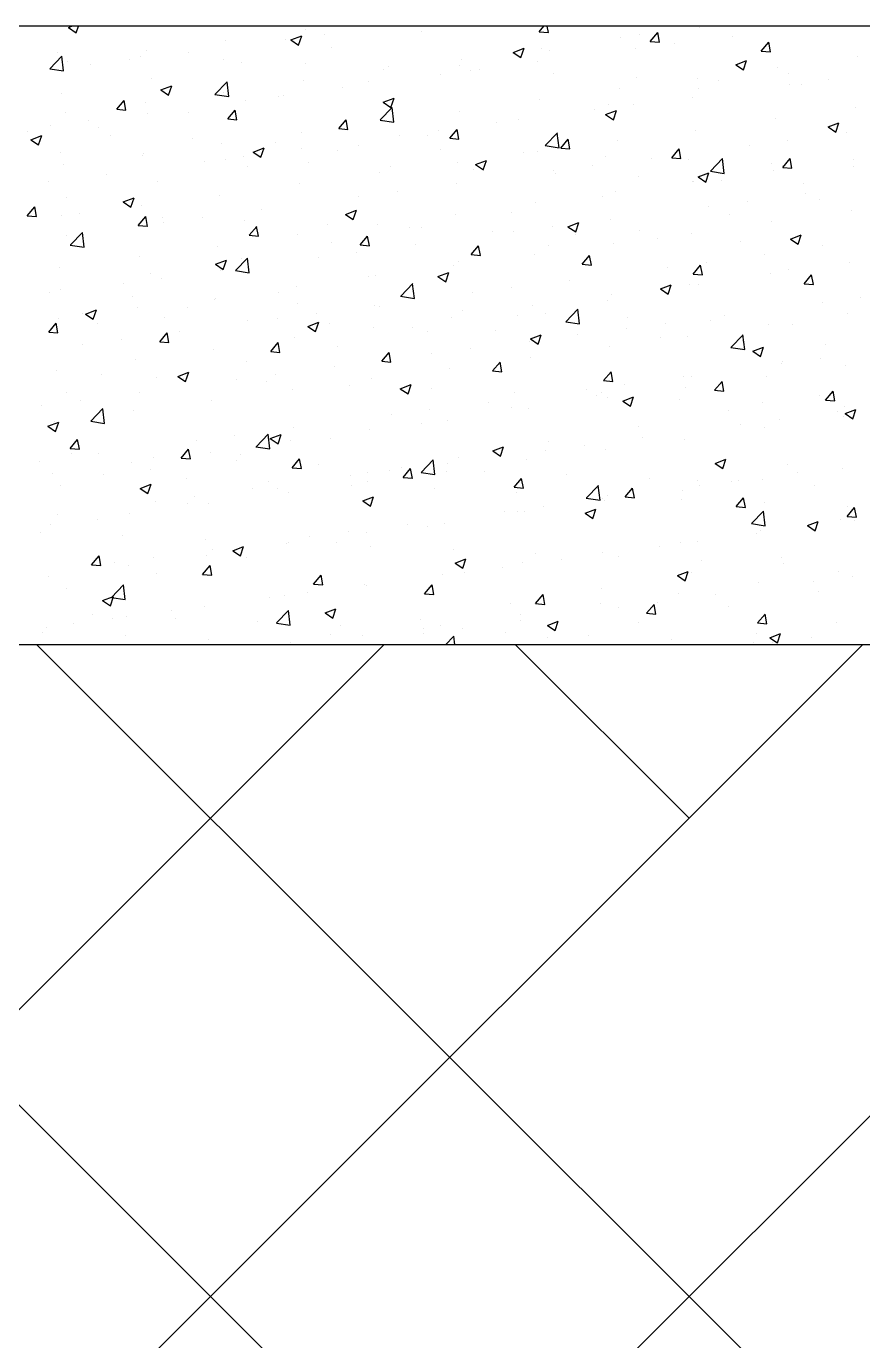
# Model space of a CAD drawing. Header units: millimetres. Extents: x 331487 to 517269, y 198509 to 399936.
# Drawn here: x 405187 to 405728, y 399086 to 399936 of the extents above; entities that cross this region are included whole.
import ezdxf

# ---------------------------------------------------------------- set-up
doc = ezdxf.new("R2010")
doc.units = ezdxf.units.MM
doc.header["$MEASUREMENT"] = 0
doc.linetypes.add('DASHED', pattern=[0.75, 0.5, -0.25])
doc.layers.add('9th_Sunk', color=251, linetype='DASHED', lineweight=5)
doc.layers.add('COLUMN', color=6, linetype='Continuous')

msp = doc.modelspace()

# ---------------------------------------------------------------- linework, layer by layer
at = {"layer": '9th_Sunk', "linetype": 'Continuous'}
for p, q in [((403759.68, 397258.83), (406037.33, 399536.48)), ((404223.72, 398032.23), (405727.97, 399536.48)), ((404687.76, 398805.62), (405418.61, 399536.48)), ((406543.92, 397877.55), (404884.99, 399536.48)), ((406079.88, 398650.95), (405194.35, 399536.48)), ((405615.84, 399424.34), (405503.71, 399536.48))]:
    msp.add_line(p, q, dxfattribs=at)
at = {"layer": 'COLUMN'}
for p, q in [((420345.71, 399936.48), (392220.13, 399936.48)), ((420350.13, 399536.48), (392620.13, 399536.48))]:
    msp.add_line(p, q, dxfattribs=at)
at = {"layer": 'COLUMN', "color": 2, "linetype": 'Continuous'}
for p, q in [((405214.77, 399935.62), (405216.99, 399936.48)), ((405214.77, 399935.62), (405219.74, 399932.27)), ((405219.74, 399932.27), (405221.15, 399936.48)), ((405367.87, 399934.65), (405367.87, 399934.65)), ((405418.2, 399936.34), (405418.2, 399936.34)), ((405443.19, 399932.98), (405443.19, 399932.98)), ((405518.96, 399932.96), (405521.92, 399936.48)), ((405518.96, 399932.96), (405524.94, 399932.44)), ((405524.94, 399932.43), (405524.19, 399936.48)), ((405590.69, 399926.68), (405595.51, 399932.43)), ((405596.66, 399926.15), (405595.51, 399932.42)), ((405622.31, 399935.75), (405622.31, 399935.75)), ((405315.94, 399927.15), (405315.94, 399927.15)), ((405355.29, 399928.06), (405355.29, 399928.06)), ((405358.48, 399927.62), (405365.48, 399930.3)), ((405358.48, 399927.62), (405363.46, 399924.26)), ((405363.45, 399924.26), (405365.48, 399930.3)), ((405380.33, 399931.36), (405380.33, 399931.36)), ((405571.8, 399929.34), (405571.8, 399929.34)), ((405583.79, 399931.05), (405583.79, 399931.05)), ((405590.69, 399926.68), (405596.67, 399926.16)), ((405606.14, 399925.11), (405606.14, 399925.11)), ((405644.02, 399930.09), (405644.02, 399930.09)), ((405662.42, 399920.41), (405667.24, 399926.15)), ((405668.39, 399919.88), (405667.23, 399926.15)), ((405202.71, 399908.99), (405210.5, 399917.11)), ((405207.89, 399919.41), (405207.89, 399919.41)), ((405211.57, 399907.58), (405210.47, 399917.08)), ((405254.26, 399914.76), (405254.26, 399914.76)), ((405261.27, 399917.15), (405261.27, 399917.15)), ((405265.43, 399920.75), (405265.43, 399920.75)), ((405292.14, 399919.74), (405292.14, 399919.74)), ((405314.65, 399914.9), (405314.65, 399914.9)), ((405384.87, 399922.97), (405384.87, 399922.97)), ((405468.51, 399914.81), (405468.51, 399914.81)), ((405502.19, 399919.61), (405509.2, 399922.3)), ((405502.2, 399919.61), (405507.17, 399916.25)), ((405507.17, 399916.25), (405509.19, 399922.29)), ((405520.45, 399922.3), (405520.45, 399922.3)), ((405525.47, 399921.04), (405525.47, 399921.04)), ((405581.11, 399921.81), (405581.11, 399921.81)), ((405662.42, 399920.41), (405668.39, 399919.88)), ((405724.37, 399917), (405724.37, 399917)), ((405202.68, 399908.96), (405211.57, 399907.58)), ((405214.08, 399913.71), (405214.08, 399913.71)), ((405229.23, 399911.46), (405229.23, 399911.46)), ((405326.55, 399912.96), (405326.55, 399912.96)), ((405368.04, 399912.64), (405368.04, 399912.64)), ((405418, 399908.4), (405418, 399908.4)), ((405421.42, 399910.39), (405421.42, 399910.39)), ((405467.15, 399911.02), (405467.15, 399911.02)), ((405474.8, 399908.13), (405474.8, 399908.13)), ((405480.08, 399908.51), (405480.08, 399908.51)), ((405517.95, 399913.5), (405517.95, 399913.5)), ((405645.91, 399911.6), (405652.91, 399914.29)), ((405645.91, 399911.6), (405650.88, 399908.24)), ((405650.88, 399908.24), (405652.91, 399914.29)), ((405673.03, 399909.95), (405673.03, 399909.95)), ((405268.24, 399902.95), (405268.24, 399902.95)), ((405274.46, 399895.36), (405281.46, 399898.05)), ((405279.43, 399892.01), (405281.46, 399898.05)), ((405309.43, 399892.44), (405317.22, 399900.56)), ((405318.29, 399891.03), (405317.19, 399900.53)), ((405366.66, 399901.36), (405366.66, 399901.36)), ((405408.83, 399901.01), (405408.83, 399901.01)), ((405455.05, 399905.21), (405455.05, 399905.21)), ((405528.18, 399905.88), (405528.18, 399905.88)), ((405581.57, 399903.62), (405581.57, 399903.62)), ((405621.09, 399902.46), (405621.09, 399902.46)), ((405634.95, 399901.37), (405634.95, 399901.37)), ((405680.3, 399906.06), (405680.3, 399906.06)), ((405680.86, 399898.97), (405680.86, 399898.97)), ((405688.33, 399899.11), (405688.33, 399899.11)), ((405705.9, 399902.26), (405705.9, 399902.26)), ((405209.92, 399892.94), (405209.92, 399892.94)), ((405274.46, 399895.36), (405279.43, 399892.01)), ((405309.4, 399892.41), (405318.29, 399891.03)), ((405314.72, 399893.87), (405314.72, 399893.87)), ((405350.52, 399891), (405350.52, 399891)), ((405354.02, 399891.91), (405354.02, 399891.91)), ((405391.89, 399896.9), (405391.89, 399896.9)), ((405418.17, 399887.35), (405425.17, 399890.04)), ((405423.14, 399884), (405425.17, 399890.04)), ((405570.58, 399896.05), (405570.58, 399896.05)), ((405617.71, 399890.65), (405617.71, 399890.65)), ((405621.98, 399896.05), (405621.98, 399896.05)), ((405245.93, 399882.84), (405250.76, 399888.58)), ((405245.93, 399882.84), (405251.91, 399882.32)), ((405251.91, 399882.31), (405250.75, 399888.58)), ((405264.21, 399887.46), (405264.21, 399887.46)), ((405292.2, 399880.99), (405292.2, 399880.99)), ((405317.66, 399876.56), (405322.48, 399882.31)), ((405323.64, 399876.04), (405322.48, 399882.3)), ((405328.98, 399888.62), (405328.98, 399888.62)), ((405416.16, 399875.89), (405423.95, 399884.01)), ((405418.17, 399887.35), (405423.15, 399884)), ((405425.02, 399874.48), (405423.91, 399883.97)), ((405467.3, 399881.52), (405467.3, 399881.52)), ((405519.24, 399889.01), (405519.24, 399889.01)), ((405554.8, 399882.37), (405554.8, 399882.37)), ((405561.89, 399879.35), (405568.89, 399882.03)), ((405563.66, 399886.04), (405563.66, 399886.04)), ((405566.86, 399875.99), (405568.88, 399882.03)), ((405579.84, 399885.67), (405579.84, 399885.67)), ((405723.16, 399883.71), (405723.16, 399883.71)), ((405212.87, 399880.42), (405212.87, 399880.42)), ((405227.96, 399875.32), (405227.96, 399875.32)), ((405265.83, 399880.3), (405265.83, 399880.3)), ((405317.66, 399876.56), (405323.64, 399876.04)), ((405389.39, 399870.29), (405394.21, 399876.03)), ((405395.36, 399869.76), (405394.21, 399876.03)), ((405416.12, 399875.86), (405425.02, 399874.48)), ((405416.79, 399875.11), (405416.79, 399875.11)), ((405491.65, 399874.06), (405491.65, 399874.06)), ((405505.34, 399876.03), (405505.34, 399876.03)), ((405561.89, 399879.35), (405566.86, 399875.99)), ((405671.81, 399876.67), (405671.81, 399876.67)), ((405705.6, 399871.34), (405712.6, 399874.02)), ((405710.57, 399867.98), (405712.6, 399874.02)), ((405188.42, 399868.31), (405188.42, 399868.31)), ((405190.44, 399863.11), (405197.44, 399865.8)), ((405195.41, 399859.75), (405197.44, 399865.8)), ((405202.92, 399872.02), (405202.92, 399872.02)), ((405233.88, 399870.98), (405233.88, 399870.98)), ((405241.8, 399866.06), (405241.8, 399866.06)), ((405295.18, 399863.8), (405295.18, 399863.8)), ((405365.44, 399868.07), (405365.44, 399868.07)), ((405389.39, 399870.29), (405395.36, 399869.77)), ((405428.74, 399865.77), (405428.74, 399865.77)), ((405447.03, 399866.02), (405447.03, 399866.02)), ((405453.77, 399869.07), (405453.77, 399869.07)), ((405461.11, 399864.01), (405465.93, 399869.76)), ((405461.11, 399864.01), (405467.09, 399863.49)), ((405467.09, 399863.49), (405465.93, 399869.75)), ((405522.88, 399859.34), (405530.67, 399867.46)), ((405531.74, 399857.92), (405530.64, 399867.42)), ((405619.87, 399869.17), (405619.87, 399869.17)), ((405705.6, 399871.34), (405710.57, 399867.98)), ((405717.46, 399867.81), (405717.46, 399867.81)), ((405190.44, 399863.11), (405195.41, 399859.75)), ((405313.5, 399860.58), (405313.5, 399860.58)), ((405334.15, 399855.1), (405341.15, 399857.79)), ((405339.12, 399851.74), (405341.15, 399857.79)), ((405348.56, 399861.54), (405348.56, 399861.54)), ((405365.59, 399857.46), (405365.59, 399857.46)), ((405388.71, 399856.01), (405388.71, 399856.01)), ((405401.95, 399859.29), (405401.95, 399859.29)), ((405455.33, 399857.03), (405455.33, 399857.03)), ((405518.02, 399855.72), (405518.02, 399855.72)), ((405522.85, 399859.3), (405531.74, 399857.92)), ((405532.84, 399857.74), (405537.66, 399863.48)), ((405532.84, 399857.74), (405538.82, 399857.22)), ((405538.81, 399857.21), (405537.66, 399863.48)), ((405569.36, 399862.77), (405569.36, 399862.77)), ((405604.56, 399851.46), (405609.39, 399857.21)), ((405610.54, 399850.93), (405609.38, 399857.2)), ((405654.56, 399859.52), (405654.56, 399859.52)), ((405679.59, 399862.82), (405679.59, 399862.82)), ((405209.5, 399854.88), (405209.5, 399854.88)), ((405211.65, 399847.13), (405211.65, 399847.13)), ((405262.88, 399852.62), (405262.88, 399852.62)), ((405262.99, 399854.17), (405262.99, 399854.17)), ((405302.68, 399849.18), (405302.68, 399849.18)), ((405316.27, 399850.37), (405316.27, 399850.37)), ((405327.71, 399852.47), (405327.71, 399852.47)), ((405334.15, 399855.1), (405339.12, 399851.75)), ((405369.65, 399848.11), (405369.65, 399848.11)), ((405466.08, 399848.23), (405466.08, 399848.23)), ((405477.86, 399847.09), (405484.87, 399849.78)), ((405477.86, 399847.09), (405482.84, 399843.74)), ((405482.83, 399843.74), (405484.86, 399849.78)), ((405508.71, 399854.78), (405508.71, 399854.78)), ((405562.09, 399852.52), (405562.09, 399852.52)), ((405591.4, 399851.21), (405591.4, 399851.21)), ((405604.56, 399851.46), (405610.54, 399850.94)), ((405615.47, 399850.27), (405615.47, 399850.27)), ((405629.61, 399842.79), (405637.4, 399850.9)), ((405638.47, 399841.37), (405637.36, 399850.87)), ((405668.86, 399848.01), (405668.86, 399848.01)), ((405676.29, 399845.19), (405681.11, 399850.93)), ((405682.27, 399844.66), (405681.11, 399850.93)), ((405721.94, 399850.42), (405721.94, 399850.42)), ((405239.52, 399840.86), (405239.52, 399840.86)), ((405330.39, 399846), (405330.39, 399846)), ((405415.57, 399841.82), (405415.57, 399841.82)), ((405423.03, 399845.86), (405423.03, 399845.86)), ((405476.41, 399843.6), (405476.41, 399843.6)), ((405528.5, 399842.93), (405528.5, 399842.93)), ((405529.79, 399841.35), (405529.79, 399841.35)), ((405553.53, 399846.22), (405553.53, 399846.22)), ((405583.18, 399839.09), (405583.18, 399839.09)), ((405621.58, 399839.08), (405628.58, 399841.77)), ((405621.58, 399839.08), (405626.55, 399835.73)), ((405626.55, 399835.73), (405628.57, 399841.77)), ((405629.57, 399842.75), (405638.47, 399841.37)), ((405670.6, 399843.38), (405670.6, 399843.38)), ((405676.17, 399846.39), (405676.17, 399846.39)), ((405676.29, 399845.19), (405682.27, 399844.67)), ((405722.24, 399845.76), (405722.24, 399845.76)), ((405201.65, 399835.88), (405201.65, 399835.88)), ((405272.07, 399835.99), (405272.07, 399835.99)), ((405364.23, 399834.78), (405364.23, 399834.78)), ((405465.34, 399834.61), (405465.34, 399834.61)), ((405617.85, 399836.38), (405617.85, 399836.38)), ((405618.66, 399835.88), (405618.66, 399835.88)), ((405636.56, 399836.83), (405636.56, 399836.83)), ((405689.94, 399834.58), (405689.94, 399834.58)), ((405213.75, 399825.98), (405213.75, 399825.98)), ((405250.13, 399822.85), (405257.13, 399825.54)), ((405250.13, 399822.85), (405255.1, 399819.49)), ((405255.1, 399819.49), (405257.13, 399825.53)), ((405312.29, 399827.29), (405312.29, 399827.29)), ((405402.43, 399826.33), (405402.43, 399826.33)), ((405427.47, 399829.63), (405427.47, 399829.63)), ((405516.8, 399822.44), (405516.8, 399822.44)), ((405559.53, 399826.37), (405559.53, 399826.37)), ((405568.15, 399829.48), (405568.15, 399829.48)), ((405653.28, 399823.38), (405653.28, 399823.38)), ((405691.16, 399828.37), (405691.16, 399828.37)), ((405700.13, 399824.44), (405700.13, 399824.44)), ((405188.08, 399813.9), (405192.9, 399819.64)), ((405188.08, 399813.9), (405194.06, 399813.37)), ((405194.06, 399813.37), (405192.9, 399819.64)), ((405210.43, 399813.84), (405210.43, 399813.84)), ((405221.9, 399815.22), (405221.9, 399815.22)), ((405259.81, 399807.62), (405264.63, 399813.37)), ((405261.78, 399820.88), (405261.78, 399820.88)), ((405265.78, 399807.09), (405264.63, 399813.36)), ((405275.29, 399812.97), (405275.29, 399812.97)), ((405301.41, 399813.03), (405301.41, 399813.03)), ((405339.28, 399818.02), (405339.28, 399818.02)), ((405393.84, 399814.84), (405400.84, 399817.53)), ((405393.84, 399814.84), (405398.82, 399811.48)), ((405398.81, 399811.48), (405400.84, 399817.53)), ((405464.87, 399814.94), (405464.87, 399814.94)), ((405501.22, 399816.36), (405501.22, 399816.36)), ((405628.25, 399820.08), (405628.25, 399820.08)), ((405641.81, 399814.43), (405641.81, 399814.43)), ((405720.72, 399817.13), (405720.72, 399817.13)), ((405259.81, 399807.62), (405265.79, 399807.1)), ((405276.37, 399809.74), (405276.37, 399809.74)), ((405328.67, 399810.71), (405328.67, 399810.71)), ((405331.54, 399801.35), (405336.36, 399807.09)), ((405337.51, 399800.82), (405336.35, 399807.08)), ((405382.05, 399808.46), (405382.05, 399808.46)), ((405414.35, 399808.54), (405414.35, 399808.54)), ((405435.43, 399806.2), (405435.43, 399806.2)), ((405442.9, 399806.35), (405442.9, 399806.35)), ((405527.22, 399806.78), (405527.22, 399806.78)), ((405537.55, 399806.83), (405544.56, 399809.52)), ((405537.55, 399806.83), (405542.53, 399803.48)), ((405542.53, 399803.47), (405544.55, 399809.52)), ((405565.1, 399811.77), (405565.1, 399811.77)), ((405583.5, 399804.42), (405583.5, 399804.42)), ((405669.38, 399810.09), (405669.38, 399810.09)), ((405213.22, 399801.42), (405213.22, 399801.42)), ((405215.97, 399795.03), (405223.76, 399803.15)), ((405224.83, 399793.62), (405223.72, 399803.11)), ((405331.54, 399801.35), (405337.51, 399800.82)), ((405363.01, 399801.49), (405363.01, 399801.49)), ((405384.58, 399796.34), (405384.58, 399796.34)), ((405403.26, 399795.07), (405408.08, 399800.82)), ((405409.24, 399794.54), (405408.08, 399800.81)), ((405488.81, 399803.95), (405488.81, 399803.95)), ((405502.19, 399803.49), (405502.19, 399803.49)), ((405542.2, 399801.69), (405542.2, 399801.69)), ((405566.93, 399796.19), (405566.93, 399796.19)), ((405595.58, 399799.44), (405595.58, 399799.44)), ((405617.44, 399802.59), (405617.44, 399802.59)), ((405648.96, 399797.18), (405648.96, 399797.18)), ((405681.27, 399798.82), (405688.27, 399801.51)), ((405681.27, 399798.82), (405686.24, 399795.47)), ((405686.24, 399795.47), (405688.27, 399801.51)), ((405215.93, 399795), (405224.83, 399793.62)), ((405260.56, 399787.6), (405260.56, 399787.6)), ((405311.07, 399794), (405311.07, 399794)), ((405401.16, 399790.19), (405401.16, 399790.19)), ((405403.26, 399795.07), (405409.24, 399794.55)), ((405439.03, 399795.17), (405439.03, 399795.17)), ((405474.99, 399788.79), (405479.81, 399794.54)), ((405474.99, 399788.79), (405480.96, 399788.27)), ((405480.96, 399788.27), (405479.81, 399794.53)), ((405515.59, 399789.15), (405515.59, 399789.15)), ((405525.18, 399794.41), (405525.18, 399794.41)), ((405546.71, 399782.52), (405551.53, 399788.26)), ((405552.69, 399781.99), (405551.53, 399788.26)), ((405664.85, 399788.92), (405664.85, 399788.92)), ((405702.34, 399794.93), (405702.34, 399794.93)), ((405209.22, 399780.55), (405209.22, 399780.55)), ((405309.82, 399782.59), (405316.82, 399785.27)), ((405309.82, 399782.59), (405314.79, 399779.23)), ((405314.79, 399779.23), (405316.82, 399785.27)), ((405322.69, 399778.48), (405330.48, 399786.6)), ((405326.26, 399786.33), (405326.26, 399786.33)), ((405331.55, 399777.07), (405330.45, 399786.56)), ((405376.13, 399786.89), (405376.13, 399786.89)), ((405463.65, 399781.65), (405463.65, 399781.65)), ((405466.86, 399784.4), (405466.86, 399784.4)), ((405546.71, 399782.52), (405552.69, 399782)), ((405601.94, 399780.64), (405601.94, 399780.64)), ((405618.44, 399776.24), (405623.26, 399781.99)), ((405624.41, 399775.72), (405623.26, 399781.98)), ((405626.98, 399783.94), (405626.98, 399783.94)), ((405680, 399779.43), (405680, 399779.43)), ((405719.51, 399783.84), (405719.51, 399783.84)), ((405250.06, 399770.29), (405250.06, 399770.29)), ((405267.94, 399776.32), (405267.94, 399776.32)), ((405275.1, 399773.59), (405275.1, 399773.59)), ((405312.97, 399778.58), (405312.97, 399778.58)), ((405322.66, 399778.44), (405331.55, 399777.06)), ((405408.54, 399774.39), (405408.54, 399774.39)), ((405413.14, 399775.25), (405413.14, 399775.25)), ((405453.53, 399774.58), (405460.53, 399777.27)), ((405453.53, 399774.58), (405458.51, 399771.22)), ((405458.5, 399771.22), (405460.53, 399777.26)), ((405538.79, 399772.33), (405538.79, 399772.33)), ((405618.44, 399776.24), (405624.42, 399775.72)), ((405668.16, 399776.8), (405668.16, 399776.8)), ((405690.17, 399769.97), (405694.99, 399775.71)), ((405696.14, 399769.44), (405694.98, 399775.71)), ((405202.43, 399764.13), (405202.43, 399764.13)), ((405209.62, 399766.31), (405209.62, 399766.31)), ((405255.81, 399761.87), (405255.81, 399761.87)), ((405350.22, 399764.37), (405350.22, 399764.37)), ((405361.79, 399768.21), (405361.79, 399768.21)), ((405429.38, 399761.89), (405438.28, 399760.51)), ((405429.42, 399761.93), (405437.21, 399770.04)), ((405438.28, 399760.51), (405437.17, 399770.01)), ((405475.88, 399764.05), (405475.88, 399764.05)), ((405500.92, 399767.34), (405500.92, 399767.34)), ((405565.72, 399762.9), (405565.72, 399762.9)), ((405597.24, 399766.57), (405604.25, 399769.26)), ((405597.25, 399766.57), (405602.22, 399763.21)), ((405602.22, 399763.21), (405604.24, 399769.26)), ((405616.23, 399769.3), (405616.23, 399769.3)), ((405621.69, 399769.42), (405621.69, 399769.42)), ((405690.17, 399769.97), (405696.14, 399769.45)), ((405259.35, 399754.31), (405259.35, 399754.31)), ((405291.9, 399754.36), (405291.9, 399754.36)), ((405309.19, 399759.61), (405309.19, 399759.61)), ((405309.86, 399760.71), (405309.86, 399760.71)), ((405362.58, 399757.36), (405362.58, 399757.36)), ((405412.73, 399755.73), (405412.73, 399755.73)), ((405415.96, 399755.1), (405415.96, 399755.1)), ((405514.37, 399755.86), (405514.37, 399755.86)), ((405536.14, 399745.38), (405543.93, 399753.49)), ((405545, 399743.96), (405543.9, 399753.46)), ((405563.37, 399759.41), (405563.37, 399759.41)), ((405701.7, 399757.8), (405701.7, 399757.8)), ((405726.73, 399761.09), (405726.73, 399761.09)), ((405208, 399747.26), (405208, 399747.26)), ((405223.51, 399750.69), (405223.51, 399750.69)), ((405225.8, 399750.33), (405232.8, 399753.02)), ((405225.8, 399750.33), (405230.77, 399746.98)), ((405230.77, 399746.98), (405232.8, 399753.02)), ((405276.9, 399748.44), (405276.9, 399748.44)), ((405330.28, 399746.18), (405330.28, 399746.18)), ((405349.82, 399747.45), (405349.82, 399747.45)), ((405369.51, 399742.32), (405376.51, 399745.01)), ((405374.48, 399738.97), (405376.51, 399745.01)), ((405374.85, 399750.75), (405374.85, 399750.75)), ((405462.43, 399748.36), (405462.43, 399748.36)), ((405469.34, 399752.85), (405469.34, 399752.85)), ((405505.05, 399749.4), (405505.05, 399749.4)), ((405522.72, 399750.59), (405522.72, 399750.59)), ((405536.11, 399745.34), (405545, 399743.96)), ((405576.11, 399748.34), (405576.11, 399748.34)), ((405629.49, 399746.08), (405629.49, 399746.08)), ((405638.54, 399749.48), (405638.54, 399749.48)), ((405718.29, 399750.55), (405718.29, 399750.55)), ((405201.96, 399738.68), (405206.78, 399744.42)), ((405201.96, 399738.68), (405207.94, 399738.15)), ((405207.93, 399738.15), (405206.78, 399744.42)), ((405233.58, 399744.35), (405233.58, 399744.35)), ((405273.68, 399732.4), (405278.51, 399738.15)), ((405279.66, 399731.87), (405278.5, 399738.14)), ((405286.66, 399739.14), (405286.66, 399739.14)), ((405369.51, 399742.32), (405374.48, 399738.97)), ((405383.66, 399743.93), (405383.66, 399743.93)), ((405411.92, 399741.96), (405411.92, 399741.96)), ((405437.04, 399741.67), (405437.04, 399741.67)), ((405446.73, 399739.39), (405446.73, 399739.39)), ((405490.43, 399739.42), (405490.43, 399739.42)), ((405513.22, 399734.32), (405520.22, 399737)), ((405518.19, 399730.96), (405520.22, 399737)), ((405543.81, 399737.16), (405543.81, 399737.16)), ((405575.64, 399741.2), (405575.64, 399741.2)), ((405600.67, 399744.5), (405600.67, 399744.5)), ((405642.86, 399728.82), (405650.65, 399736.94)), ((405651.72, 399727.41), (405650.62, 399736.91)), ((405666.95, 399743.51), (405666.95, 399743.51)), ((405682.87, 399743.83), (405682.87, 399743.83)), ((405223.76, 399730.85), (405223.76, 399730.85)), ((405248.79, 399734.15), (405248.79, 399734.15)), ((405273.68, 399732.4), (405279.66, 399731.88)), ((405345.41, 399726.13), (405350.23, 399731.87)), ((405351.39, 399725.6), (405350.23, 399731.87)), ((405360.58, 399734.92), (405360.58, 399734.92)), ((405388.41, 399729.38), (405388.41, 399729.38)), ((405474.61, 399727.9), (405474.61, 399727.9)), ((405512.48, 399732.89), (405512.48, 399732.89)), ((405513.22, 399734.32), (405518.2, 399730.96)), ((405564.5, 399729.61), (405564.5, 399729.61)), ((405597.19, 399734.9), (405597.19, 399734.9)), ((405615.01, 399736.01), (405615.01, 399736.01)), ((405642.83, 399728.79), (405651.72, 399727.41)), ((405650.57, 399732.65), (405650.57, 399732.65)), ((405656.94, 399726.31), (405663.94, 399728.99)), ((405661.91, 399722.95), (405663.93, 399728.99)), ((405703.96, 399730.39), (405703.96, 399730.39)), ((405258.13, 399721.02), (405258.13, 399721.02)), ((405308.64, 399727.42), (405308.64, 399727.42)), ((405330.09, 399719.37), (405330.09, 399719.37)), ((405345.41, 399726.13), (405351.39, 399725.6)), ((405417.14, 399719.85), (405421.96, 399725.6)), ((405417.14, 399719.85), (405423.11, 399719.33)), ((405423.11, 399719.32), (405421.96, 399725.59)), ((405449.57, 399724.61), (405449.57, 399724.61)), ((405488.86, 399713.58), (405493.68, 399719.32)), ((405494.84, 399713.05), (405493.68, 399719.32)), ((405513.16, 399722.57), (405513.16, 399722.57)), ((405656.94, 399726.31), (405661.91, 399722.95)), ((405675.88, 399719.77), (405675.88, 399719.77)), ((405700.43, 399721.65), (405700.43, 399721.65)), ((405206.79, 399713.98), (405206.79, 399713.98)), ((405235.92, 399711.04), (405235.92, 399711.04)), ((405285.49, 399710.07), (405292.49, 399712.76)), ((405290.46, 399706.71), (405292.49, 399712.76)), ((405348.55, 399711.3), (405348.55, 399711.3)), ((405386.42, 399716.29), (405386.42, 399716.29)), ((405461.22, 399715.07), (405461.22, 399715.07)), ((405488.86, 399713.58), (405494.84, 399713.05)), ((405560.59, 399707.3), (405565.41, 399713.05)), ((405566.56, 399706.77), (405565.41, 399713.04)), ((405675.39, 399718.36), (405675.39, 399718.36)), ((405717.08, 399717.26), (405717.08, 399717.26)), ((405271.77, 399709.36), (405271.77, 399709.36)), ((405285.49, 399710.07), (405290.46, 399706.72)), ((405289.3, 399708.78), (405289.3, 399708.78)), ((405323.51, 399708.01), (405323.51, 399708.01)), ((405342.68, 399706.53), (405342.68, 399706.53)), ((405396.06, 399704.27), (405396.06, 399704.27)), ((405410.71, 399708.67), (405410.71, 399708.67)), ((405429.2, 399702.06), (405436.2, 399704.75)), ((405434.17, 399698.71), (405436.2, 399704.75)), ((405560.59, 399707.3), (405566.57, 399706.78)), ((405574.36, 399705.06), (405574.36, 399705.06)), ((405612.24, 399710.04), (405612.24, 399710.04)), ((405613.79, 399702.72), (405613.79, 399702.72)), ((405617.56, 399709.75), (405617.56, 399709.75)), ((405632.31, 399701.03), (405637.14, 399706.77)), ((405638.29, 399700.5), (405637.13, 399706.76)), ((405665.73, 399710.22), (405665.73, 399710.22)), ((405213.46, 399699.35), (405213.46, 399699.35)), ((405222.48, 399694.71), (405222.48, 399694.71)), ((405260.36, 399699.69), (405260.36, 399699.69)), ((405307.42, 399694.13), (405307.42, 399694.13)), ((405359.36, 399701.63), (405359.36, 399701.63)), ((405429.2, 399702.06), (405434.17, 399698.71)), ((405449.45, 399702.02), (405449.45, 399702.02)), ((405502.83, 399699.76), (405502.83, 399699.76)), ((405549.33, 399701.76), (405549.33, 399701.76)), ((405556.21, 399697.51), (405556.21, 399697.51)), ((405559.24, 399699.74), (405559.24, 399699.74)), ((405563.28, 399696.32), (405563.28, 399696.32)), ((405572.91, 399694.05), (405579.92, 399696.74)), ((405572.91, 399694.05), (405577.89, 399690.7)), ((405577.88, 399690.7), (405579.91, 399696.74)), ((405609.59, 399695.25), (405609.59, 399695.25)), ((405632.31, 399701.03), (405638.29, 399700.5)), ((405699.84, 399697.81), (405699.84, 399697.81)), ((405704.04, 399694.75), (405708.86, 399700.5)), ((405704.04, 399694.75), (405710.02, 399694.23)), ((405710.02, 399694.22), (405708.86, 399700.49)), ((405197.45, 399691.41), (405197.45, 399691.41)), ((405229.23, 399681.07), (405237.01, 399689.18)), ((405238.09, 399679.65), (405236.98, 399689.15)), ((405256.91, 399687.73), (405256.91, 399687.73)), ((405423.27, 399685.16), (405423.27, 399685.16)), ((405448.3, 399688.46), (405448.3, 399688.46)), ((405486.17, 399693.45), (405486.17, 399693.45)), ((405500.92, 399689.73), (405500.92, 399689.73)), ((405511.94, 399689.28), (405511.94, 399689.28)), ((405641.52, 399687.8), (405641.52, 399687.8)), ((405662.98, 399692.99), (405662.98, 399692.99)), ((405711.99, 399687.2), (405711.99, 399687.2)), ((405716.36, 399690.74), (405716.36, 399690.74)), ((405716.63, 399686.04), (405723.63, 399688.73)), ((405716.63, 399686.04), (405721.6, 399682.69)), ((405721.6, 399682.69), (405723.62, 399688.73)), ((405201.47, 399677.82), (405208.47, 399680.51)), ((405201.47, 399677.82), (405206.44, 399674.46)), ((405205.57, 399680.69), (405205.57, 399680.69)), ((405206.44, 399674.46), (405208.46, 399680.5)), ((405229.19, 399681.03), (405238.09, 399679.65)), ((405360.11, 399676.85), (405360.11, 399676.85)), ((405442.6, 399679.72), (405442.6, 399679.72)), ((405460, 399681.78), (405460, 399681.78)), ((405583.2, 399677.79), (405583.2, 399677.79)), ((405649.09, 399678.92), (405649.09, 399678.92)), ((405664.52, 399676.93), (405664.52, 399676.93)), ((405674.12, 399682.21), (405674.12, 399682.21)), ((405715.86, 399683.97), (405715.86, 399683.97)), ((405215.83, 399663.46), (405220.65, 399669.2)), ((405221.81, 399662.93), (405220.65, 399669.2)), ((405297.21, 399668.57), (405297.21, 399668.57)), ((405322.24, 399671.86), (405322.24, 399671.86)), ((405335.95, 399664.52), (405343.74, 399672.63)), ((405344.81, 399663.1), (405343.7, 399672.6)), ((405345.18, 399669.81), (405352.18, 399672.5)), ((405345.18, 399669.81), (405350.15, 399666.45)), ((405350.15, 399666.45), (405352.18, 399672.5)), ((405358.15, 399668.34), (405358.15, 399668.34)), ((405384.28, 399669.71), (405384.28, 399669.71)), ((405409.49, 399675.38), (405409.49, 399675.38)), ((405585.93, 399670.6), (405585.93, 399670.6)), ((405612.58, 399669.43), (405612.58, 399669.43)), ((405215.83, 399663.46), (405221.81, 399662.93)), ((405216.44, 399659.94), (405216.44, 399659.94)), ((405234.05, 399660.25), (405234.05, 399660.25)), ((405287.56, 399657.18), (405292.38, 399662.93)), ((405293.53, 399656.65), (405292.38, 399662.92)), ((405306.21, 399660.84), (405306.21, 399660.84)), ((405325.96, 399659.7), (405325.96, 399659.7)), ((405335.92, 399664.48), (405344.81, 399663.1)), ((405488.89, 399661.8), (405495.89, 399664.49)), ((405488.89, 399661.8), (405493.87, 399658.45)), ((405493.86, 399658.44), (405495.89, 399664.49)), ((405523.02, 399662.32), (405523.02, 399662.32)), ((405524.88, 399667.78), (405524.88, 399667.78)), ((405548.06, 399665.61), (405548.06, 399665.61)), ((405562.07, 399663.03), (405562.07, 399663.03)), ((405196.18, 399655.27), (405196.18, 399655.27)), ((405255.7, 399654.44), (405255.7, 399654.44)), ((405269.83, 399657.68), (405269.83, 399657.68)), ((405287.56, 399657.18), (405293.54, 399656.66)), ((405323.21, 399655.43), (405323.21, 399655.43)), ((405359.29, 399650.91), (405364.11, 399656.65)), ((405365.26, 399650.38), (405364.1, 399656.65)), ((405376.59, 399653.17), (405376.59, 399653.17)), ((405442.67, 399647.96), (405450.46, 399656.08)), ((405451.53, 399646.55), (405450.43, 399656.05)), ((405459.87, 399654), (405459.87, 399654)), ((405466.56, 399657.77), (405466.56, 399657.77)), ((405510.72, 399655.99), (405510.72, 399655.99)), ((405632.6, 399653.79), (405639.61, 399656.48)), ((405632.6, 399653.79), (405637.58, 399650.44)), ((405637.57, 399650.44), (405639.6, 399656.48)), ((405679.71, 399652.8), (405679.71, 399652.8)), ((405204.35, 399647.4), (405204.35, 399647.4)), ((405237.53, 399646.51), (405237.53, 399646.51)), ((405267.65, 399649.69), (405267.65, 399649.69)), ((405290.91, 399644.25), (405290.91, 399644.25)), ((405359.29, 399650.91), (405365.26, 399650.38)), ((405396.96, 399645.72), (405396.96, 399645.72)), ((405408.24, 399647.76), (405408.24, 399647.76)), ((405421.99, 399649.02), (405421.99, 399649.02)), ((405429.97, 399650.92), (405429.97, 399650.92)), ((405431.01, 399644.63), (405435.83, 399650.38)), ((405431.01, 399644.63), (405436.99, 399644.11)), ((405436.99, 399644.1), (405435.83, 399650.37)), ((405442.64, 399647.93), (405451.53, 399646.55)), ((405458.79, 399648.49), (405458.79, 399648.49)), ((405483.36, 399648.66), (405483.36, 399648.66)), ((405502.74, 399638.36), (405507.56, 399644.1)), ((405508.71, 399637.83), (405507.56, 399644.1)), ((405536.74, 399646.41), (405536.74, 399646.41)), ((405590.12, 399644.15), (405590.12, 399644.15)), ((405621.39, 399642.79), (405621.39, 399642.79)), ((405647.81, 399642.77), (405647.81, 399642.77)), ((405663.3, 399643.64), (405663.3, 399643.64)), ((405685.69, 399647.76), (405685.69, 399647.76)), ((405714.64, 399650.68), (405714.64, 399650.68)), ((405209.33, 399639.68), (405209.33, 399639.68)), ((405261.16, 399637.56), (405268.16, 399640.24)), ((405261.16, 399637.56), (405266.13, 399634.2)), ((405266.13, 399634.2), (405268.15, 399640.24)), ((405333.81, 399637.41), (405333.81, 399637.41)), ((405344.29, 399642), (405344.29, 399642)), ((405349.93, 399637.75), (405349.93, 399637.75)), ((405356.93, 399635.05), (405356.93, 399635.05)), ((405397.68, 399639.74), (405397.68, 399639.74)), ((405408.27, 399642.09), (405408.27, 399642.09)), ((405451.06, 399637.48), (405451.06, 399637.48)), ((405502.74, 399638.36), (405508.72, 399637.83)), ((405504.44, 399635.23), (405504.44, 399635.23)), ((405549.4, 399631.41), (405557.19, 399639.53)), ((405558.26, 399630), (405557.15, 399639.49)), ((405574.46, 399632.08), (405579.28, 399637.83)), ((405580.44, 399631.55), (405579.28, 399637.82)), ((405611.36, 399636.14), (405611.36, 399636.14)), ((405622.78, 399639.47), (405622.78, 399639.47)), ((405643.5, 399641.9), (405643.5, 399641.9)), ((405696.88, 399639.64), (405696.88, 399639.64)), ((405270.9, 399629.13), (405270.9, 399629.13)), ((405291.61, 399627.74), (405291.61, 399627.74)), ((405295.93, 399632.42), (405295.93, 399632.42)), ((405304.99, 399627.55), (405304.99, 399627.55)), ((405404.87, 399629.55), (405411.87, 399632.24)), ((405404.87, 399629.55), (405409.84, 399626.19)), ((405409.84, 399626.19), (405411.87, 399632.23)), ((405521.75, 399626.17), (405521.75, 399626.17)), ((405549.36, 399631.38), (405558.26, 399630)), ((405557.82, 399632.97), (405557.82, 399632.97)), ((405559.62, 399631.16), (405559.62, 399631.16)), ((405560.85, 399629.74), (405560.85, 399629.74)), ((405563.07, 399632.78), (405563.07, 399632.78)), ((405574.46, 399632.08), (405580.44, 399631.56)), ((405611.2, 399630.72), (405611.2, 399630.72)), ((405646.19, 399625.81), (405651.01, 399631.55)), ((405646.19, 399625.81), (405652.17, 399625.28)), ((405652.16, 399625.28), (405651.01, 399631.55)), ((405664.59, 399628.46), (405664.59, 399628.46)), ((405717.97, 399626.21), (405717.97, 399626.21)), ((405207.74, 399620.81), (405207.74, 399620.81)), ((405233.29, 399617.72), (405233.29, 399617.72)), ((405254.48, 399621.15), (405254.48, 399621.15)), ((405496.72, 399622.88), (405496.72, 399622.88)), ((405504.75, 399622.77), (405504.75, 399622.77)), ((405509.51, 399622.7), (405509.51, 399622.7)), ((405548.58, 399621.54), (405555.58, 399624.23)), ((405548.58, 399621.54), (405553.56, 399618.18)), ((405553.55, 399618.18), (405555.58, 399624.23)), ((405656.12, 399614.86), (405663.91, 399622.98)), ((405664.98, 399613.45), (405663.88, 399622.94)), ((405713.43, 399617.39), (405713.43, 399617.39)), ((405717.92, 399619.53), (405722.74, 399625.28)), ((405717.92, 399619.53), (405723.89, 399619.01)), ((405723.89, 399619), (405722.73, 399625.27)), ((405196.55, 399609.11), (405196.55, 399609.11)), ((405203.14, 399614.11), (405203.14, 399614.11)), ((405395.69, 399609.58), (405395.69, 399609.58)), ((405407.06, 399608.8), (405407.06, 399608.8)), ((405433.56, 399614.56), (405433.56, 399614.56)), ((405446.44, 399612.76), (405446.44, 399612.76)), ((405457.57, 399615.2), (405457.57, 399615.2)), ((405656.09, 399614.82), (405664.98, 399613.44)), ((405662.08, 399610.35), (405662.08, 399610.35)), ((405692.29, 399613.53), (405699.3, 399616.22)), ((405692.29, 399613.53), (405697.27, 399610.17)), ((405697.27, 399610.17), (405699.29, 399616.22)), ((405722.53, 399616.63), (405722.53, 399616.63)), ((405249.93, 399606.85), (405249.93, 399606.85)), ((405303.31, 399604.6), (405303.31, 399604.6)), ((405355.71, 399601.76), (405355.71, 399601.76)), ((405356.7, 399602.34), (405356.7, 399602.34)), ((405370.65, 399606.28), (405370.65, 399606.28)), ((405388.12, 399602.75), (405388.12, 399602.75)), ((405610.15, 399602.85), (405610.15, 399602.85)), ((405621.51, 399603.33), (405621.51, 399603.33)), ((405659.38, 399608.32), (405659.38, 399608.32)), ((405229.71, 399588.24), (405234.53, 399593.98)), ((405235.68, 399587.71), (405234.53, 399593.98)), ((405269.63, 399592.98), (405269.63, 399592.98)), ((405303.78, 399594.26), (405303.78, 399594.26)), ((405307.5, 399597.97), (405307.5, 399597.97)), ((405320.85, 399597.29), (405327.85, 399599.98)), ((405320.85, 399597.29), (405325.82, 399593.94)), ((405325.82, 399593.94), (405327.85, 399599.98)), ((405329.8, 399592.74), (405329.8, 399592.74)), ((405410.08, 399600.09), (405410.08, 399600.09)), ((405463.46, 399597.83), (405463.46, 399597.83)), ((405464.56, 399589.29), (405471.56, 399591.97)), ((405469.53, 399585.93), (405471.56, 399591.97)), ((405516.84, 399595.58), (405516.84, 399595.58)), ((405533.32, 399591.72), (405533.32, 399591.72)), ((405559.64, 399596.45), (405559.64, 399596.45)), ((405570.22, 399593.32), (405570.22, 399593.32)), ((405596.47, 399600.03), (405596.47, 399600.03)), ((405675.58, 399593.14), (405675.58, 399593.14)), ((405229.71, 399588.24), (405235.69, 399587.72)), ((405244.59, 399589.69), (405244.59, 399589.69)), ((405253.27, 399587.86), (405253.27, 399587.86)), ((405301.43, 399581.96), (405306.26, 399587.71)), ((405307.41, 399581.43), (405306.25, 399587.7)), ((405464.56, 399589.29), (405469.53, 399585.93)), ((405470.41, 399583.44), (405470.41, 399583.44)), ((405495.44, 399586.73), (405495.44, 399586.73)), ((405508.29, 399589.41), (405508.29, 399589.41)), ((405608.27, 399581.28), (405615.27, 399583.96)), ((405613.24, 399577.92), (405615.27, 399583.96)), ((405617.26, 399583.13), (405617.26, 399583.13)), ((405623.61, 399591.06), (405623.61, 399591.06)), ((405676.99, 399588.81), (405676.99, 399588.81)), ((405712.21, 399584.1), (405712.21, 399584.1)), ((405201.92, 399580.82), (405201.92, 399580.82)), ((405242.48, 399567.1), (405250.27, 399575.22)), ((405251.34, 399565.69), (405250.24, 399575.19)), ((405271.48, 399582.73), (405271.48, 399582.73)), ((405301.43, 399581.96), (405307.41, 399581.44)), ((405373.16, 399575.69), (405377.98, 399581.43)), ((405373.16, 399575.69), (405379.14, 399575.16)), ((405379.14, 399575.16), (405377.98, 399581.43)), ((405405.84, 399575.51), (405405.84, 399575.51)), ((405407.25, 399575.12), (405407.25, 399575.12)), ((405444.89, 399569.41), (405449.71, 399575.16)), ((405450.86, 399568.88), (405449.71, 399575.15)), ((405456.35, 399581.91), (405456.35, 399581.91)), ((405608.27, 399581.28), (405613.25, 399577.92)), ((405660.87, 399577.06), (405660.87, 399577.06)), ((405696.23, 399577.19), (405696.23, 399577.19)), ((405721.26, 399580.48), (405721.26, 399580.48)), ((405213.16, 399572.72), (405213.16, 399572.72)), ((405236.82, 399565.04), (405243.83, 399567.73)), ((405241.8, 399561.68), (405243.82, 399567.73)), ((405242.45, 399567.07), (405251.34, 399565.69)), ((405344.35, 399566.84), (405344.35, 399566.84)), ((405354.5, 399568.47), (405354.5, 399568.47)), ((405369.38, 399570.14), (405369.38, 399570.14)), ((405444.89, 399569.41), (405450.86, 399568.89)), ((405516.61, 399563.14), (405521.43, 399568.88)), ((405522.59, 399562.61), (405521.43, 399568.88)), ((405558.94, 399573.12), (405558.94, 399573.12)), ((405608.93, 399569.56), (405608.93, 399569.56)), ((405633.07, 399568.87), (405633.07, 399568.87)), ((405699.54, 399571.18), (405699.54, 399571.18)), ((405236.82, 399565.04), (405241.8, 399561.69)), ((405281.19, 399558.53), (405281.19, 399558.53)), ((405302.56, 399560.97), (405302.56, 399560.97)), ((405349.21, 399550.55), (405357, 399558.67)), ((405358.07, 399549.14), (405356.96, 399558.63)), ((405380.54, 399557.03), (405387.54, 399559.72)), ((405385.51, 399553.68), (405387.54, 399559.72)), ((405500.63, 399563.1), (405500.63, 399563.1)), ((405516.61, 399563.14), (405522.59, 399562.61)), ((405558.42, 399563.16), (405558.42, 399563.16)), ((405570.16, 399560.59), (405570.16, 399560.59)), ((405588.34, 399556.86), (405593.16, 399562.61)), ((405594.31, 399556.33), (405593.16, 399562.6)), ((405595.2, 399563.89), (405595.2, 399563.89)), ((405641.22, 399561.17), (405641.22, 399561.17)), ((405218.28, 399550.24), (405218.28, 399550.24)), ((405230.46, 399555.75), (405230.46, 399555.75)), ((405243.32, 399553.54), (405243.32, 399553.54)), ((405252.05, 399554.57), (405252.05, 399554.57)), ((405283.84, 399553.5), (405283.84, 399553.5)), ((405337.22, 399551.24), (405337.22, 399551.24)), ((405349.17, 399550.52), (405358.07, 399549.14)), ((405380.54, 399557.03), (405385.51, 399553.68)), ((405442.31, 399553.09), (405442.31, 399553.09)), ((405507.01, 399552.28), (405507.01, 399552.28)), ((405507.08, 399556.12), (405507.08, 399556.12)), ((405524.25, 399549.02), (405531.25, 399551.71)), ((405529.22, 399545.67), (405531.25, 399551.71)), ((405582.91, 399551.16), (405582.91, 399551.16)), ((405588.34, 399556.86), (405594.32, 399556.34)), ((405660.06, 399550.59), (405664.89, 399556.33)), ((405660.07, 399550.59), (405666.04, 399550.06)), ((405666.04, 399550.06), (405664.88, 399556.33)), ((405711, 399550.81), (405711, 399550.81)), ((405198.16, 399544.58), (405198.16, 399544.58)), ((405200.71, 399547.53), (405200.71, 399547.53)), ((405251.54, 399542.32), (405251.54, 399542.32)), ((405383.99, 399543.08), (405383.99, 399543.08)), ((405390.6, 399548.99), (405390.6, 399548.99)), ((405404.63, 399542.22), (405404.63, 399542.22)), ((405443.99, 399546.73), (405443.99, 399546.73)), ((405444.1, 399544), (405444.1, 399544)), ((405455.14, 399548.62), (405455.14, 399548.62)), ((405458.31, 399536.48), (405463.72, 399542.12)), ((405464.34, 399536.48), (405463.69, 399542.08)), ((405469.14, 399547.29), (405469.14, 399547.29)), ((405497.37, 399544.48), (405497.37, 399544.48)), ((405524.25, 399549.02), (405529.22, 399545.67)), ((405524.59, 399541.15), (405524.59, 399541.15)), ((405550.75, 399542.22), (405550.75, 399542.22)), ((405659.65, 399543.77), (405659.65, 399543.77)), ((405667.96, 399541.01), (405674.97, 399543.7)), ((405667.96, 399541.01), (405672.94, 399537.66)), ((405672.93, 399537.66), (405674.96, 399543.7)), ((405694.95, 399541.04), (405694.95, 399541.04)), ((405304.92, 399540.07), (405304.92, 399540.07)), ((405358.31, 399537.81), (405358.31, 399537.81)), ((405604.13, 399539.96), (405604.13, 399539.96)), ((405657.52, 399537.71), (405657.52, 399537.71)), ((405669.92, 399537.75), (405669.92, 399537.75))]:
    msp.add_line(p, q, dxfattribs=at)

doc.saveas('drawing.dxf')
